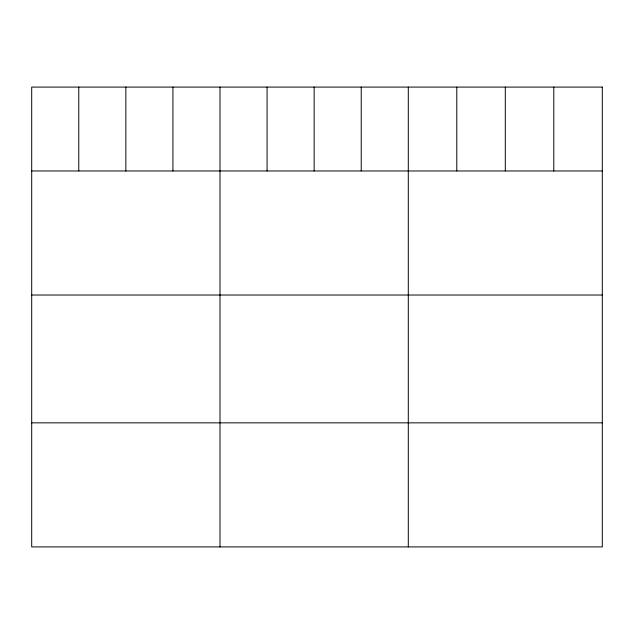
<?xml version="1.0" encoding="UTF-8"?>
<svg xmlns="http://www.w3.org/2000/svg" width="634" height="634" viewBox="0 0 634 634"><rect width="100%" height="100%" fill="white"/><g stroke="black" fill="none" stroke-linecap="round" stroke-linejoin="round"><path stroke-width="0.95" d="M31.7 170.966L602.3 170.966M31.7 295.024L602.3 295.024M31.7 422.854L602.3 422.854M553.799 87.088L553.799 170.966M505.298 87.088L505.298 170.966M456.797 87.088L456.797 170.966M408.296 87.088L408.296 546.912M361.221 87.088L361.221 170.966M314.147 87.088L314.147 170.966M267.072 87.088L267.072 170.966M219.998 87.088L219.998 546.912M172.923 87.088L172.923 170.966M125.849 87.088L125.849 170.966M78.775 87.088L78.775 170.966M602.3 87.088L31.7 87.088L31.7 546.912L602.3 546.912L602.3 87.088"/></g></svg>
